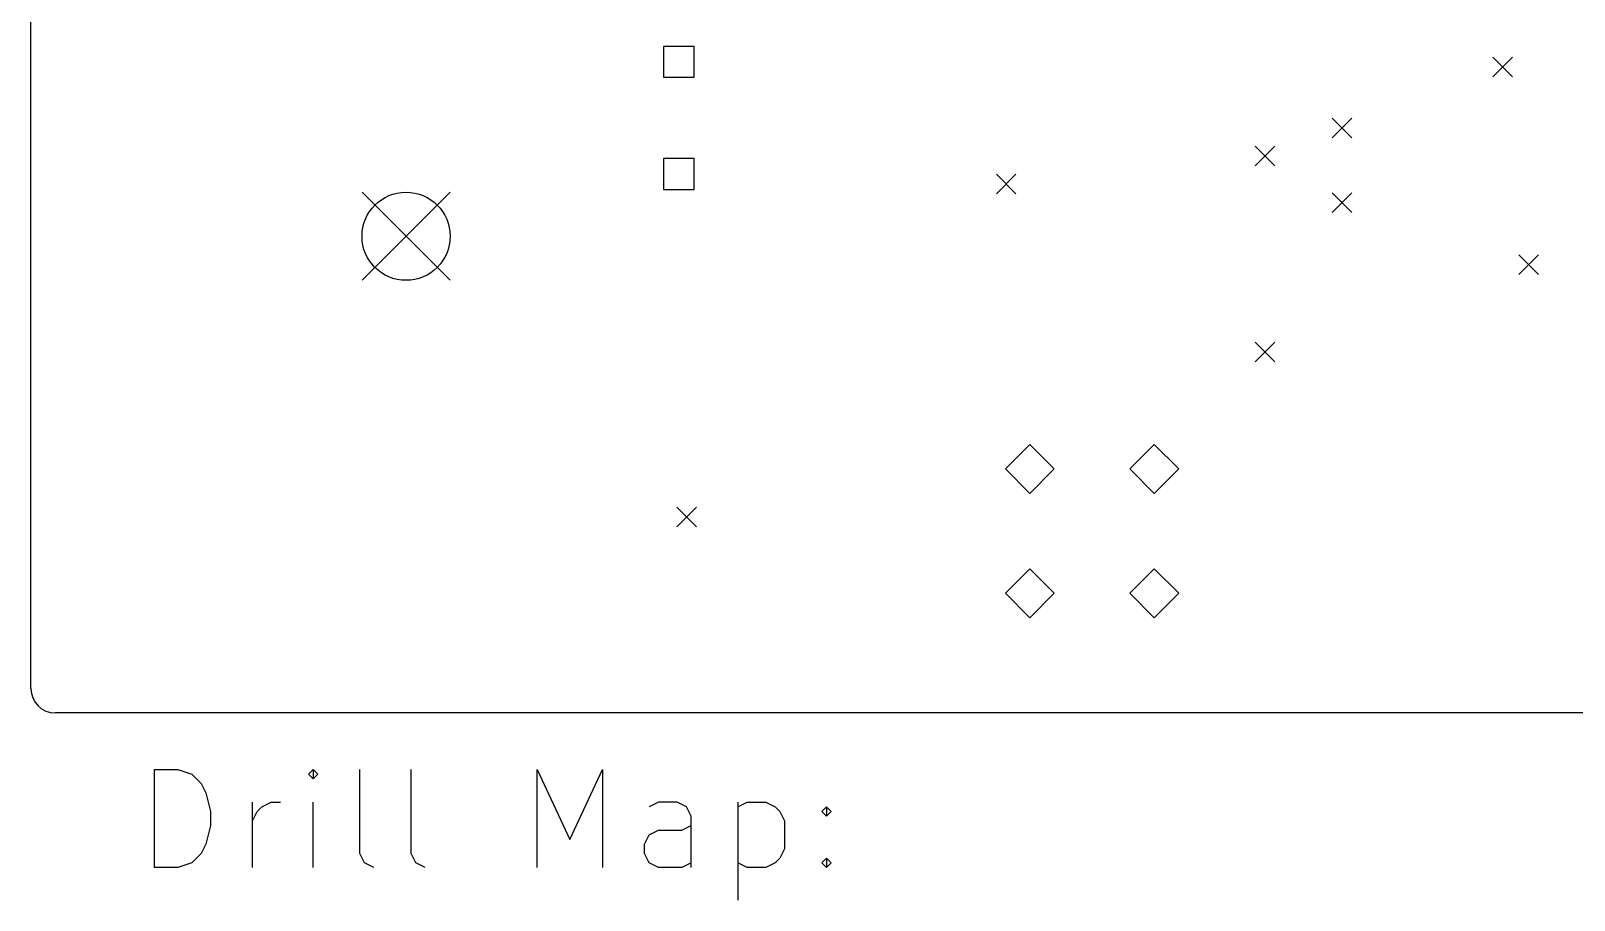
# Model space of a CAD drawing. Extents: x 50.9 to 117.2, y -177.8 to -106.7.
# Drawn here: x 52.73 to 84.24, y -160.29 to -142.55 of the extents above; entities that cross this region are included whole.
import ezdxf

# ---------------------------------------------------------------- set-up
doc = ezdxf.new("R2010")
doc.units = 0
doc.layers.add('BLACK', color=7, linetype='CONTINUOUS')

msp = doc.modelspace()

# ---------------------------------------------------------------- linework, layer by layer
at = {"layer": 'BLACK', "linetype": 'CONTINUOUS'}
for p, q in [((52.732, -155.968), (52.732, -107.168)), ((66.2772, -142.862), (65.6478, -142.862)), ((65.6478, -142.862), (65.6478, -143.491)), ((66.2772, -143.491), (66.2772, -142.862)), ((82.5786, -143.081), (82.9786, -143.481)), ((82.9786, -143.081), (82.5786, -143.481)), ((65.6478, -143.491), (66.2772, -143.491)), ((79.302, -144.326), (79.702, -144.726)), ((79.702, -144.326), (79.302, -144.726)), ((77.7272, -144.898), (78.1272, -145.298)), ((78.1272, -144.898), (77.7272, -145.298)), ((66.2772, -145.152), (65.6478, -145.152)), ((65.6478, -145.152), (65.6478, -145.781)), ((66.2772, -145.781), (66.2772, -145.152)), ((72.444, -145.469), (72.844, -145.869)), ((72.844, -145.469), (72.444, -145.869)), ((59.4925, -145.837), (61.2925, -147.636)), ((61.2925, -145.837), (59.4925, -147.636)), ((65.6478, -145.781), (66.2772, -145.781)), ((79.302, -145.85), (79.702, -146.25)), ((79.702, -145.85), (79.302, -146.25)), ((83.112, -147.12), (83.512, -147.52)), ((83.512, -147.12), (83.112, -147.52)), ((77.7272, -148.898), (78.1272, -149.298)), ((78.1272, -148.898), (77.7272, -149.298)), ((73.1266, -150.986), (72.6266, -151.486)), ((73.6266, -151.486), (73.1266, -150.986)), ((75.6666, -150.986), (75.1666, -151.486)), ((76.1666, -151.486), (75.6666, -150.986)), ((72.6266, -151.486), (73.1266, -151.986)), ((73.1266, -151.986), (73.6266, -151.486)), ((75.1666, -151.486), (75.6666, -151.986)), ((75.6666, -151.986), (76.1666, -151.486)), ((65.9203, -152.268), (66.3203, -152.668)), ((66.3203, -152.268), (65.9203, -152.668)), ((73.1266, -153.526), (72.6266, -154.026)), ((73.6266, -154.026), (73.1266, -153.526)), ((75.6666, -153.526), (75.1666, -154.026)), ((76.1666, -154.026), (75.6666, -153.526)), ((72.6266, -154.026), (73.1266, -154.526)), ((73.1266, -154.526), (73.6266, -154.026)), ((75.1666, -154.026), (75.6666, -154.526)), ((75.6666, -154.526), (76.1666, -154.026)), ((88.8606, -156.468), (53.232, -156.468)), ((55.2582, -159.623), (55.2582, -157.623)), ((55.2582, -157.623), (55.7344, -157.623)), ((55.7344, -157.623), (56.0201, -157.718)), ((56.0201, -157.718), (56.2106, -157.908)), ((58.4963, -157.623), (58.401, -157.718)), ((58.401, -157.718), (58.4963, -157.813)), ((58.5915, -157.718), (58.4963, -157.623)), ((58.4963, -157.623), (58.4963, -157.813)), ((58.4963, -157.813), (58.5915, -157.718)), ((59.4487, -159.337), (59.4487, -157.623)), ((60.4963, -159.337), (60.4963, -157.623)), ((63.0677, -159.623), (63.0677, -157.623)), ((63.0677, -157.623), (63.7344, -159.051)), ((63.7344, -159.051), (64.401, -157.623)), ((64.401, -157.623), (64.401, -159.623)), ((56.2106, -157.908), (56.3058, -158.099)), ((56.3058, -158.099), (56.401, -158.48)), ((56.401, -158.48), (56.401, -158.766)), ((57.2582, -159.623), (57.2582, -158.289)), ((57.2582, -158.67), (57.3534, -158.48)), ((57.3534, -158.48), (57.4487, -158.385)), ((57.4487, -158.385), (57.6391, -158.289)), ((57.6391, -158.289), (57.8296, -158.289)), ((58.4963, -159.623), (58.4963, -158.289)), ((65.5439, -158.289), (65.3534, -158.385)), ((65.9249, -158.289), (65.5439, -158.289)), ((66.1153, -158.385), (65.9249, -158.289)), ((66.2106, -158.575), (66.1153, -158.385)), ((67.163, -158.289), (67.163, -160.289)), ((67.163, -158.385), (67.3534, -158.289)), ((67.3534, -158.289), (67.7344, -158.289)), ((67.7344, -158.289), (67.9249, -158.385)), ((67.9249, -158.385), (68.0201, -158.48)), ((68.0201, -158.48), (68.1153, -158.67)), ((68.8772, -158.48), (68.9725, -158.385)), ((68.9725, -158.575), (68.8772, -158.48)), ((68.9725, -158.385), (69.0677, -158.48)), ((68.9725, -158.385), (68.9725, -158.575)), ((69.0677, -158.48), (68.9725, -158.575)), ((56.401, -158.766), (56.3058, -159.147)), ((66.0201, -158.861), (66.2106, -158.766)), ((66.2106, -159.623), (66.2106, -158.575)), ((68.1153, -158.67), (68.1153, -159.242)), ((65.2582, -159.147), (65.3534, -158.956)), ((65.3534, -158.956), (65.5439, -158.861)), ((65.5439, -158.861), (66.0201, -158.861)), ((56.2106, -159.337), (56.0201, -159.528)), ((56.3058, -159.147), (56.2106, -159.337)), ((59.5439, -159.528), (59.4487, -159.337)), ((60.5915, -159.528), (60.4963, -159.337)), ((65.2582, -159.337), (65.2582, -159.147)), ((65.3534, -159.528), (65.2582, -159.337)), ((68.1153, -159.242), (68.0201, -159.432)), ((55.7344, -159.623), (55.2582, -159.623)), ((56.0201, -159.528), (55.7344, -159.623)), ((59.7344, -159.623), (59.5439, -159.528)), ((60.782, -159.623), (60.5915, -159.528)), ((65.5439, -159.623), (65.3534, -159.528)), ((66.0201, -159.623), (65.5439, -159.623)), ((66.2106, -159.528), (66.0201, -159.623)), ((67.3534, -159.623), (67.163, -159.528)), ((67.7344, -159.623), (67.3534, -159.623)), ((67.9249, -159.528), (67.7344, -159.623)), ((68.0201, -159.432), (67.9249, -159.528)), ((68.8772, -159.528), (68.9725, -159.432)), ((68.9725, -159.623), (68.8772, -159.528)), ((68.9725, -159.432), (69.0677, -159.528)), ((68.9725, -159.432), (68.9725, -159.623)), ((69.0677, -159.528), (68.9725, -159.623))]:
    msp.add_line(p, q, dxfattribs=at)
at = {"layer": 'BLACK'}
msp.add_circle((60.3925, -146.737), 0.9, dxfattribs=at)
msp.add_arc((53.232, -155.968), 0.5, -180, -90, dxfattribs=at)

doc.saveas('drawing.dxf')
